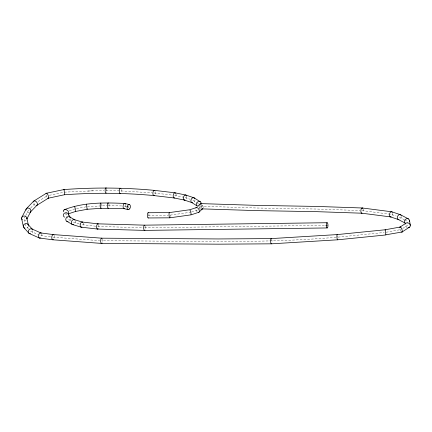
<?xml version="1.0" encoding="UTF-8"?>
<svg xmlns="http://www.w3.org/2000/svg" width="432" height="432" viewBox="0 0 432 432"><rect width="100%" height="100%" fill="white"/><g stroke="black" fill="none" stroke-linecap="round" stroke-linejoin="round"><path stroke-width="0.32" stroke-dasharray="2.16 1.62" d="M66.096 212.485L65.902 215.077L66.55 216.211M25.445 216.038L24.246 218.322L25.202 222.75M25.747 215.465L28.447 210.325L30.267 208.429M30.726 207.959L35.284 203.229M199.228 208.321L200.486 207.106L199.06 204.439M402.721 228.452L407.7 225.191L407.376 223.43M38.021 201.523L46.78 196.069M69.287 210.794L74.952 208.904L86.119 206.82M191.673 211.896L197.548 209.941M49.291 195.313L63.04 192.429M386.165 232.249L401.058 229.538M170.23 215.114L190.496 212.29M338.083 237.125L384.183 232.502M87.448 206.653L107.557 205.567M336.085 237.276C258.104 244.048 179.815 240.673 101.66 240.802M64.346 192.154L94.171 190.755M88.031 191.041L103.977 190.507M144.563 227.772L325.809 225.347M148.171 215.347L168.237 215.217M108.221 205.556L121.824 205.961M97.745 226.454L143.224 227.734M105.97 190.442L120.29 190.868L152.102 192.845M200.47 206.215L257.693 208.024L316.31 209.034L360.013 210.53M53.028 237.184L99.662 240.651M95.747 226.222L81.745 224.608L79.812 224.024M154.094 192.964L171.979 195.086M362.032 210.595L391.095 214.337L396.171 216.032M50.463 236.849L40.192 235.499L38.389 234.7M174.631 195.404L183.821 197.294M124.438 206.059L126.284 206.507M73.375 222.075L79.169 223.83M185.134 197.564L189.945 199.195M30.58 231.223L37.789 234.43M399.346 217.091L404.023 219.548M404.606 219.856L406.949 221.087L407.268 222.847M70.492 220.396L68.18 219.046L66.879 216.778M192.953 200.216L196.128 202.225M196.657 202.565L198.774 203.904M28.447 228.809L25.882 225.909L25.337 223.382M148.824 213.781A2.614 0.826 89.6 0 1 148.792 217.107M170.1 215.168A2.63 0.524 85.7 0 1 170.122 216.578M197.132 211.723A2.7 1.42 61 0 1 195.755 208.948M200.345 209.471A2.722 2.36 16.6 0 1 199.816 209.363M202.921 206.248A2.722 2.36 16.6 0 1 203.094 207.905M200.032 205.756A2.63 2.23 -44.7 0 1 199.319 206.156M198.855 206.291A2.63 2.23 -44.7 0 1 198.704 206.318M195.037 199.8A2.624 1.955 -65.1 0 1 193.347 202.522M186.732 196.02A2.619 1.669 -75 0 1 186.835 196.425M186.856 196.576A2.619 1.669 -75 0 1 185.744 199.703M175.97 193.925A2.619 1.415 -80.9 0 1 175.522 197.1M155.239 191.738A2.619 1.199 -84.9 0 1 154.769 194.886M121.225 189.486A2.614 1.037 -87.4 0 1 120.922 192.785M106.682 189.054A2.619 0.848 89.9 0 1 106.585 192.245M46.948 197.041A2.695 0.902 69.1 0 1 46.073 194.4M35.051 205.292A2.63 1.766 51.7 0 1 33.221 202.975M29.187 212.609A2.624 2.095 36.6 0 1 26.368 211.091M26.455 219.672A2.635 2.311 9.6 0 1 23.22 220.417M28.355 226.282A2.624 2.311 -27.7 0 1 25.844 228.28M32.875 230.564A2.63 2.122 -55.4 0 1 31.444 233.291M41.726 233.782A2.641 1.674 -75.3 0 1 41.04 237.416M54.076 235.386A2.619 1.242 -84.2 0 1 53.924 238.702M102.524 239.236A2.619 1.015 -87.8 0 1 102.4 242.438M271.696 239.177A2.619 0.713 88.1 0 1 271.982 242.444M337.738 235.915A2.614 0.486 85.3 0 1 337.889 237.006M400.815 231.077A2.722 0.88 69.5 0 1 399.848 228.415M407.225 227.437A2.754 2.241 33.4 0 1 405.124 225.121M401.371 216.502A2.619 1.906 -67.2 0 1 399.989 219.245M392.704 213.311A2.624 1.577 -77.6 0 1 392.056 216.049M363.042 208.953A2.619 1.166 -85.5 0 1 362.815 212.279M201.458 206.231A2.614 0.983 -88.2 0 1 200.934 208.429M200.329 208.823A2.614 0.983 -88.2 0 1 199.519 205.708M145.303 226.249A2.614 0.896 -89.5 0 1 145.233 229.451M98.68 224.683A2.619 1.134 -86 0 1 98.615 227.875M83.176 223.02A2.624 1.528 -78.7 0 1 82.685 226.314M75.346 220.898A2.624 1.912 -67.1 0 1 74.482 223.835M70.6 218.684A2.635 2.214 -46.8 0 1 68.575 221.357M66.992 214.153A3.38 2.306 50.8 0 1 65.734 213.824M101.347 204.115A2.619 0.659 87.4 0 1 101.52 206.906M108.95 204.12A2.614 0.864 -89.9 0 1 108.859 207.317M125.707 204.649A2.63 1.334 -82.6 0 1 125.183 207.954"/><path stroke-width="0.65" d="M87.194 208.888L87.107 209.299L75.611 211.442L68.31 213.872M385.927 234.776L401.998 232.027M64.73 194.681L48.238 198.207M21.805 217.35L26.168 209.034M27 218.705L30.721 211.61M154.294 190.361C124.254 187.52 94.106 187.38 64.022 189.551L64.676 194.756C94.408 192.602 124.2 192.775 153.895 195.572M26.471 208.602L33.523 201.285M30.418 212.042L37.044 205.168M199.071 212.107L202.651 208.651M400.016 227.097L405.815 223.301M402.1 231.979L409.585 227.086M33.788 201.08L46.31 193.282M36.785 205.373L48.346 198.169M64.584 209.601C83.673 202.198 104.549 202.554 124.691 203.45M196.333 207.587L189.896 209.731L169.387 212.593L148.144 212.733M198.763 212.29L191.095 214.844L169.765 217.82L148.198 217.96M46.418 193.244L64.006 189.551M400.118 227.054L385.155 229.775L337.203 234.587L271.226 238.599L218.279 238.945L101.736 238.183M327.137 222.723L144.59 225.158L97.907 223.841M325.809 225.347L327.148 225.337M327.159 227.95A2.614 0.826 89.6 0 1 326.43 224.014A2.614 0.826 89.6 0 1 327.861 224.046A2.614 0.826 89.6 0 1 327.159 227.95L144.536 230.391L97.583 229.063M101.59 243.416L218.3 244.172L271.404 243.826L337.624 239.803L385.879 234.959L385.144 229.781L385.274 230.024M200.718 203.607L257.758 205.411L316.375 206.42L362.21 207.986M201.739 208.872L257.634 210.638L316.246 211.648L361.849 213.208M124.189 208.667L101.002 208.294L87.107 209.299L86.427 204.109L86.611 204.417M101.801 238.189L53.303 234.587L40.743 232.934M101.525 243.41L52.753 239.787L39.641 238.064M82.231 222.032L97.978 223.846M81.259 227.183L97.513 229.057M154.364 190.366L175.046 192.818L185.711 195.016M153.819 195.566L174.215 197.986L184.556 200.113M362.286 207.992L391.613 211.766M361.778 213.203L390.577 216.907M124.859 203.472L129.352 204.557M126.9 206.653L128.741 207.101M124.022 208.645L128.137 209.644M74.234 219.607L82.323 222.053M72.517 224.548L81.167 227.162M391.808 211.815L400.313 214.655M390.388 216.853L398.38 219.526M185.911 195.07L193.963 197.797M184.351 200.059L191.943 202.635M64.022 189.551L64.195 189.891M31.817 228.911L41.045 233.021M29.349 233.534L39.334 237.983M400.421 214.704L408.515 218.954M398.164 219.424L404.951 222.988M69.665 216.886L74.569 219.742M66.695 221.206L72.187 224.408M194.184 197.899L200.394 201.836M191.619 202.462L197.273 206.048M27.891 224.235L32.449 229.392M23.782 227.475L28.804 233.156M68.251 213.916L70.346 217.566A2.635 2.214 -46.8 0 0 67.451 216.875A2.635 2.214 -46.8 0 0 65.783 219.796A2.635 2.214 -46.8 0 0 68.11 221.47M190.874 214.483C191.635 215.152 190.226 209.239 189.864 210.168M26.86 218.03L28.415 225.25A2.624 2.311 -27.7 0 0 24.284 224.219A2.624 2.311 -27.7 0 0 24.899 228.193M21.638 218.619L23.35 226.568M409.466 220.32L410.373 225.266M148.403 217.868A2.614 0.826 89.6 0 1 147.344 215.303A2.614 0.826 89.6 0 1 148.403 212.846M169.997 217.49A2.63 0.524 85.7 0 1 169.063 215.39A2.63 0.524 85.7 0 1 169.592 212.765M195.869 208.019A2.7 1.42 61 0 1 198.742 209.164A2.7 1.42 61 0 1 198.401 212.398M202.846 208.424A2.722 2.36 16.6 0 1 202.052 209.153M201.42 209.407A2.722 2.36 16.6 0 1 201.069 209.471M197.883 206.307A2.722 2.36 16.6 0 1 202.095 205.308M202.23 205.405A2.722 2.36 16.6 0 1 202.354 205.513M197.154 205.967A2.63 2.23 -44.7 0 1 197.867 201.82A2.63 2.23 -44.7 0 1 201.204 203.715M192.429 202.732A2.624 1.955 -65.1 0 1 191.3 199.152A2.624 1.955 -65.1 0 1 194.783 198.542M185.09 200.075A2.619 1.669 -75 0 1 183.541 197.046A2.619 1.669 -75 0 1 186.435 195.458M174.76 197.888A2.619 1.415 -80.9 0 1 173.275 194.935A2.619 1.415 -80.9 0 1 175.732 193.342M154.197 195.502A2.619 1.199 -84.9 0 1 152.928 192.607A2.619 1.199 -84.9 0 1 154.845 190.696M120.571 193.304A2.614 1.037 -87.4 0 1 119.259 190.685A2.614 1.037 -87.4 0 1 120.884 188.59M106.277 192.883A2.619 0.848 89.9 0 1 105.122 190.258A2.619 0.848 89.9 0 1 106.375 188.158M46.062 193.817A2.695 0.902 69.1 0 1 48.092 195.205A2.695 0.902 69.1 0 1 47.849 198.148M33.178 202.019A2.63 1.766 51.7 0 1 36.612 202.057A2.63 1.766 51.7 0 1 36.115 205.562M26.012 210.103A2.624 2.095 36.6 0 1 29.36 208.424A2.624 2.095 36.6 0 1 29.997 212.366M22.286 219.791A2.635 2.311 9.6 0 1 23.485 216.076A2.635 2.311 9.6 0 1 26.849 218.743M30.44 233.68A2.63 2.122 -55.4 0 1 28.636 230.337A2.63 2.122 -55.4 0 1 32.594 229.619M40.516 237.865A2.641 1.674 -75.3 0 1 38.47 235.591A2.641 1.674 -75.3 0 1 41.137 233.064M53.384 239.533A2.619 1.242 -84.2 0 1 51.781 237.206A2.619 1.242 -84.2 0 1 53.741 234.819M102.146 242.989A2.619 1.015 -87.8 0 1 100.645 241.245A2.619 1.015 -87.8 0 1 101.984 238.259M271.771 243.405A2.619 0.713 88.1 0 1 270.626 241.661A2.619 0.713 88.1 0 1 271.404 238.675M337.813 239.544A2.614 0.486 85.3 0 1 336.933 237.298A2.614 0.486 85.3 0 1 337.397 234.76M399.821 227.48A2.722 0.88 69.5 0 1 401.107 227.702A2.722 0.88 69.5 0 1 402.305 231.034A2.722 0.88 69.5 0 1 401.398 231.838M405.481 223.571A2.754 2.241 33.4 0 1 409.595 223.895A2.754 2.241 33.4 0 1 408.947 227.486M408.623 227.561A2.754 2.241 33.4 0 1 408.11 227.599M405.216 224.046A2.754 2.241 33.4 0 1 405.4 223.684M405.043 222.944A2.668 2.284 -41 0 1 406.474 218.77A2.668 2.284 -41 0 1 409.32 221.513M398.979 219.613A2.619 1.906 -67.2 0 1 397.699 216.124A2.619 1.906 -67.2 0 1 401.117 215.395M391.187 216.826A2.624 1.577 -77.6 0 1 389.594 213.835A2.624 1.577 -77.6 0 1 392.364 212.301M361.994 213.192A2.619 1.166 -85.5 0 1 360.931 209.995A2.619 1.166 -85.5 0 1 362.81 208.408M199.805 204.412A2.614 0.983 -88.2 0 1 200.551 203.602M144.968 230.072A2.614 0.896 -89.5 0 1 143.667 228.004A2.614 0.896 -89.5 0 1 144.866 225.293M98.15 228.755A2.619 1.134 -86 0 1 96.601 226.67A2.619 1.134 -86 0 1 98.248 223.976M81.95 227.048A2.624 1.528 -78.7 0 1 80.212 224.521A2.624 1.528 -78.7 0 1 82.674 222.232M73.645 224.446A2.624 1.912 -67.1 0 1 71.48 221.713A2.624 1.912 -67.1 0 1 74.936 220.061M64.147 216.896A2.63 2.333 -13 0 1 65.032 212.9A2.63 2.333 -13 0 1 68.477 215.33M64.541 217.145A2.63 2.333 -13 0 1 64.406 217.069M63.893 210.125A3.38 2.306 50.8 0 1 67.684 210.681L67.954 210.897A2.371 1.62 50.8 0 1 68.499 213.494M63.72 211.783A2.371 1.62 50.8 0 1 63.855 210.082M74.212 206.739A2.63 0.362 75.6 0 1 75.276 208.699A2.63 0.362 75.6 0 1 75.4 211.259M101.272 208.03A2.619 0.659 87.4 0 1 100.229 205.794A2.619 0.659 87.4 0 1 101.018 203.234M108.497 208.03A2.614 0.864 -89.9 0 1 107.357 205.346A2.614 0.864 -89.9 0 1 108.632 203.245M124.789 208.424A2.63 1.334 -82.6 0 1 123.098 206.059A2.63 1.334 -82.6 0 1 125.242 203.693M125.491 204.044A2.63 1.334 -82.6 0 1 125.545 204.152M129.713 208.813A2.614 1.615 -76.4 0 0 129.449 204.584A2.614 1.615 -76.4 0 0 127.062 207.9A2.614 1.615 -76.4 0 0 129.713 208.813"/></g></svg>
